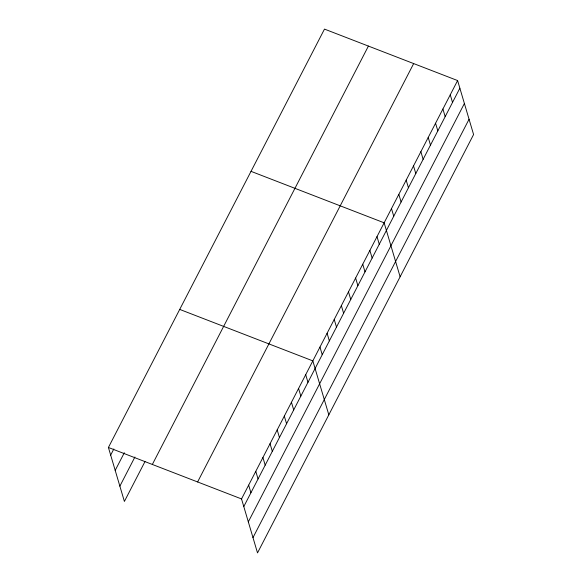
<?xml version="1.0" encoding="UTF-8"?>
<svg xmlns="http://www.w3.org/2000/svg" width="582" height="582" viewBox="0 0 582 582"><rect width="100%" height="100%" fill="white"/><g stroke="black" fill="none" stroke-linecap="round" stroke-linejoin="round"><path stroke-width="0.87" d="M144.998 461.555L124.395 501.437L108.412 447.478L324.487 29.1L457.605 80.563L473.588 134.522L257.513 552.9L241.53 498.934L457.605 80.563M110.675 455.109L113.839 448.969M115.2 470.394L124.315 452.752M119.87 486.152L134.922 457.001M152.339 464.458L368.413 46.08M197.604 481.954L413.671 63.576M243.793 506.566L459.867 88.195M248.318 521.858L464.392 103.487M252.988 537.608L469.063 119.237M251.017 171.348L384.142 222.811L400.125 276.77M179.714 309.413L312.832 360.876L328.823 414.835M108.412 447.478L241.53 498.934M450.257 94.786L452.52 102.417M442.909 109.009L445.172 116.64M435.562 123.239L437.824 130.87M428.221 137.461L430.476 145.093M420.873 151.684L423.129 159.315M413.526 165.914L415.788 173.545M406.178 180.136L408.44 187.768M398.83 194.359L401.093 201.99M391.482 208.582L393.745 216.213M377.005 236.612L379.268 244.251M369.876 250.42L372.138 258.052M362.746 264.228L365.009 271.859M355.617 278.036L357.879 285.667M348.487 291.844L350.75 299.475M341.358 305.645L343.62 313.276M334.228 319.453L336.483 327.084M327.099 333.26L329.354 340.892M319.962 347.068L322.224 354.7M305.703 374.677L307.965 382.309M298.573 388.485L300.836 396.116M291.444 402.293L293.706 409.924M284.314 416.101L286.577 423.732M277.185 429.902L279.44 437.533M270.055 443.71L272.311 451.341M262.918 457.517L265.181 465.149M255.789 471.325L258.052 478.957M248.66 485.133L250.922 492.765"/></g></svg>
